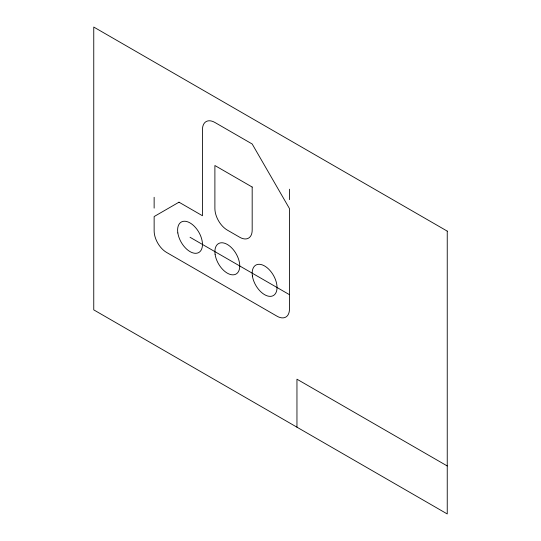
<?xml version="1.0" encoding="UTF-8"?>
<svg xmlns="http://www.w3.org/2000/svg" width="541" height="541" viewBox="0 0 541 541"><rect width="100%" height="100%" fill="white"/><g stroke="black" fill="none" stroke-linecap="round" stroke-linejoin="round"><path stroke-width="0.81" d="M190.04 237.276L289.462 294.676M447.245 465.963L296.955 379.2L296.955 427.18M289.462 189.208L289.462 199.636M154.138 197.289L154.138 208.129M178.99 202.192L154.138 216.549L154.138 230.899A17.576 10.151 60 0 0 166.56 252.424L277.033 316.208A17.576 10.151 60 0 0 289.462 309.026L289.462 208.569L252.18 143.994L214.892 122.462A17.576 10.151 60 0 0 202.462 129.637L202.462 215.744L178.99 202.192M447.245 231.129L93.755 27.05L93.755 309.871L447.245 513.95L447.245 231.129M252.18 187.044L214.892 165.519L214.892 208.569A17.576 10.151 60 0 0 227.321 230.101L239.751 237.276A17.576 10.151 60 0 0 252.18 230.101L252.18 187.044M252.404 275.998A17.576 10.151 60 0 0 272.745 295.873A17.576 10.151 60 0 0 268.674 269.114A17.576 10.151 60 0 0 252.404 275.998M215.115 254.473A17.576 10.151 60 0 0 235.463 274.348A17.576 10.151 60 0 0 231.386 247.589A17.576 10.151 60 0 0 215.115 254.473M177.833 232.941A17.576 10.151 60 0 0 198.175 252.816A17.576 10.151 60 0 0 194.104 226.057A17.576 10.151 60 0 0 177.833 232.941"/></g></svg>
